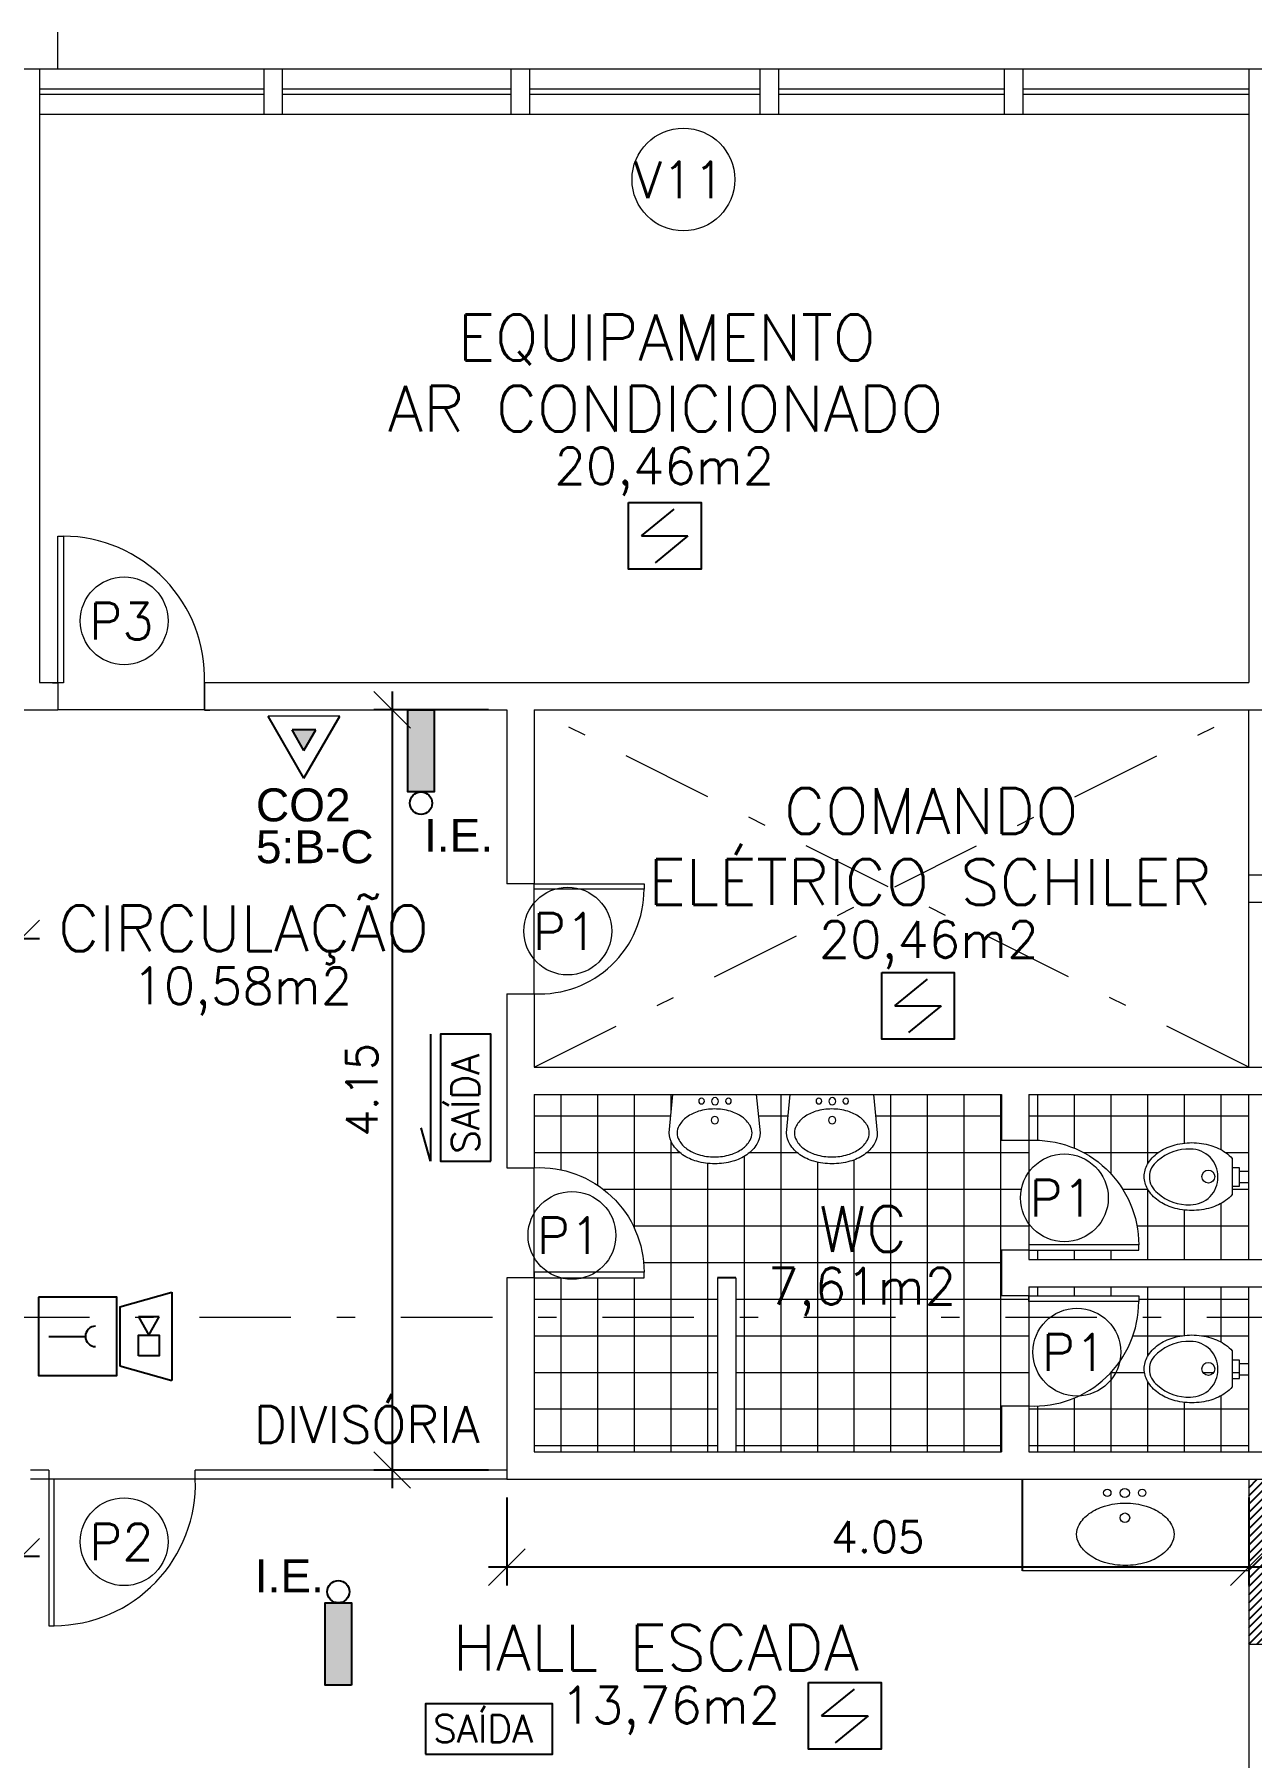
# Model space of a CAD drawing. Header units: millimetres. Extents: x 521 to 1055, y 261 to 520.
# Drawn here: x 736.92 to 743.57, y 495.5 to 504.9 of the extents above; entities that cross this region are included whole.
import ezdxf
from ezdxf.enums import TextEntityAlignment as Align

# ---------------------------------------------------------------- set-up
doc = ezdxf.new("R2010")
doc.units = ezdxf.units.MM
for name, pattern in [('CONTINU', [0]), ('DASHDOT', [1, 0.5, -0.25, 0, -0.25]), ('DASHDOTX2', [2, 1, -0.5, 0, -0.5])]:
    doc.linetypes.add(name, pattern=pattern)
doc.layers.add('0.1', color=8, linetype='Continuous', lineweight=13)
doc.layers.add('ppci', color=8, linetype='Continuous')
doc.styles.add('ROMANS', font='romans')
doc.styles.get("Standard").update_dxf_attribs({"font": 'romans.shx'})
doc.styles.add('STYLE1', font='sanss___.ttf')
doc.dimstyles.new('Fares Eng - 50', dxfattribs={"dimscale": 2, "dimtxt": 0.085, "dimasz": 0.1, "dimexe": 0.05, "dimexo": 0.05, "dimgap": 0.04, "dimtad": 1, "dimzin": 4, "dimdsep": 46, "dimtxsty": 'ROMANS', "dimblk1": 'OBLIQUE', "dimblk2": 'OBLIQUE', "dimsah": 1, "dimcen": 0.05, "dimdle": 0.05, "dimclrd": 8, "dimclre": 8, "dimclrt": 8, "dimaunit": 1, "dimadec": 0, "dimazin": 0, "dimtfac": 1, "dimtix": 1, "dimtmove": 2, "dimatfit": 0, "dimldrblk": 'OPEN90', "dimfxl": 1, "dimtolj": 1, "dimtzin": 0, "dimarcsym": 0})
pattern_1 = [(0, (-0.3974303883628636, 0), (0, 0.2), []), (90, (-0.3974303883628636, 0), (-0.2, 1.224606353822377e-17), [])]

# ---------------------------------------------------------------- blocks, each defined once
blk = doc.blocks.new('P60')
at = {"color": 252}
blk.add_lwpolyline([(-0.6000000000000227, 0.05960000000008298), (0, 0.05960000000008298), (0, 0.03000000000000114), (-0.6000000000000227, 0.03000000000000114)], close=True, dxfattribs=at)
at = {"color": 8}
blk.add_arc((-0.02886986666674457, 0.05960000000008306), 0.5711301333332781, 87.10253993610587, 180, dxfattribs=at)
blk = doc.blocks.new('Vaso')
for points in [[(0.02999999999997272, -0.04999999999995453), (0.02999999999997272, 0), (-0.02999999999997272, 0), (-0.02999999999997272, -0.04999999999995453)], [(0.04999999999995453, -0.09000000000014552), (0.04999999999995453, -0.04999999999995453), (-0.04999999999995453, -0.04999999999995453), (-0.04999999999995453, -0.09000000000014552)]]:
    blk.add_lwpolyline(points)
for points in [[(0.1828955200001019, -0.3100000000001728, -0.071776), (0.1680402599999979, -0.4129498500001318, -0.083144), (0.128710270000056, -0.4938477600001079, -0.106699), (0.06516211000007388, -0.5518467399999736, -0.132564), (-0.002104480000070907, -0.5700000000001637, -0.132564), (-0.06937106999998832, -0.5518467399999736, -0.106699), (-0.1329192299999704, -0.4938477600001079, -0.083144), (-0.1722492199999124, -0.4129498500001318, -0.071776), (-0.1871044800000163, -0.3100000000001728, -0.071776), (-0.1722492199999124, -0.2070501499999864, -0.083144), (-0.1329192299999704, -0.1261522400000104, -0.060171), (-0.09999999999990905, -0.09000000000014552), (0.09579103999999461, -0.09000000000014552, -0.060171), (0.128710270000056, -0.1261522400000104, -0.083144), (0.1680402599999979, -0.2070501499999864, -0.071776)], [(-0.08763701527800549, -0.4972033683313839, 0.2473999053505774), (0, -0.5413053001348089, 0.2473999053505774), (0.08763701527800549, -0.4972033683313839, 0.1978584598758542), (0.1521044799999345, -0.3175259839795217, 0.4183289460701766), (0, -0.1675407474929216, 0.4183289460701766), (-0.1521044799999345, -0.3175259839795217, 0.1978584598758542)]]:
    blk.add_lwpolyline(points, format="xyb", close=True)
blk.add_circle((-0.002104480000070907, -0.2200259839794398), 0.03525)
blk = doc.blocks.new('ÁREA')
for p in [(4.97462945148186e-05, 0.003761569252461072), (0, 0)]:
    blk.add_attdef('COMPARTIMENTO', text='', height=0.0025).set_placement(p, align=Align.CENTER)
at = {"color": 1}
for p in [(-4.97462945148186e-05, -0.003761569252461072), (-9.94925890296372e-05, -0.007523138504922144)]:
    blk.add_attdef('ÁREA', text='', height=0.002, dxfattribs=at).set_placement(p, align=Align.CENTER)
blk = doc.blocks.new('Cuba-emp')
blk.add_lwpolyline([(0.2100034834991149, 0.2482008336621746), (-7.105427357601002e-15, 0.227407372452717), (7.105427357601002e-15, -0.227407372452717), (0.2100034834991291, -0.2482008336621604, 0.1378156270121392), (0.2705880087187396, -0.2311785380375015, 0.1070411790707005), (0.3288221515426883, -0.1757097620058969, 0.0807505460992588), (0.3644727820534435, -0.09904874869174485, 0.06864280771685904), (0.3780384553094791, -0.0007008336622078559, 0.06864280771690003), (0.3644727820534364, 0.09764708136732558, 0.08075054609930853), (0.3288221515426741, 0.1743080946814768, 0.10704117907071), (0.2705880087187253, 0.2297768707130761, 0.1157522192348251), (0.2100034834991149, 0.2482008336621746)], format="xyb")
blk.add_lwpolyline([(0.2100034834991149, 0.2045185337481215, -0.1318273881114975), (0.2501415417997279, 0.1937487812531433, -0.1066332451029667), (0.2967372728202164, 0.1514795764228545, -0.08348179435471227), (0.328253700616866, 0.08706086194230345, -0.0722322283218027), (0.3408968663839005, 1.243449787580175e-14, -0.07223222832186973), (0.3282537006168731, -0.08706086194227858, -0.08348179435460365), (0.2967372728202307, -0.1514795764226058, -0.106633245102999), (0.2501415417997421, -0.1937487812531256, -0.1318273881114998), (0.2100034834991291, -0.2045185337481072, -0.1318273881114848), (0.1698654251985161, -0.1937487812531282, -0.1066332451030064), (0.1232696941780276, -0.151479576422612, -0.08348179435461947), (0.09175326638137804, -0.08706086194228746, -0.07223222832185378), (0.07911010061422985, 3.552713678800501e-15, -0.07223222832187323), (0.09175326638137093, 0.08706086194229457, -0.08348179435457351), (0.1232696941780134, 0.15147957642262, -0.1066332451030294), (0.1698654251985019, 0.1937487812531398, -0.1318273881114961)], format="xyb", close=True)
for centre, radius in [((0.03651954001270497, -0.002319139823612204), 0.0193358661591314), ((0.03651954001270497, -0.002319139823612204), 0.0193358661591314), ((0.03578416458526235, 0.0710594457912066), 0.01546869292730512), ((0.1402810526510621, -0.001433449959218791), 0.01977531766275002), ((0.03578416458526945, -0.07569772543820363), 0.01546869292730512)]:
    blk.add_circle(centre, radius)
blk = doc.blocks.new('P80')
for points in [[(0, 0.8600000000001068), (0, 0.8300000000001057), (0.1499999999999986, 0.8300000000001057), (0.1499999999999986, 0.8600000000001068)], [(0, 0), (0, 0.03000000000000114), (0.1499999999999986, 0.03000000000000114), (0.1499999999999986, 0)]]:
    blk.add_lwpolyline(points)
blk.add_lwpolyline([(-0.8000000000000227, 0.06000000000008299), (0, 0.06000000000008299), (0, 0.03000000000000114), (-0.8000000000000227, 0.03000000000000114)], close=True)
at = {"color": 8}
blk.add_arc((-0.02513934576528032, 0.05553438521076377), 0.7748735220644332, 88.14081760279143, 179.6698012135025, dxfattribs=at)
blk = doc.blocks.new('_OBLIQUE')
at = {"color": 0, "linetype": 'ByBlock'}
blk.add_line((-0.5, -0.5), (0.5, 0.5), dxfattribs=at)
blk = doc.blocks.new('*D217')
at = {"layer": '0.1', "color": 8, "linetype": 'CONTINU', "lineweight": -2, "transparency": 16777216}
for p, q in [((739.5027193961173, 496.9169216843538), (739.5027193961173, 496.4367659770317)), ((743.5527193961168, 496.9169216843538), (743.5527193961168, 496.4367659770317)), ((743.6527193961168, 496.5367659770317), (739.4027193961173, 496.5367659770317))]:
    blk.add_line(p, q, dxfattribs=at)
at = {"layer": 'DEFPOINTS', "color": 0, "linetype": 'CONTINU', "lineweight": -2, "transparency": 16777216}
for p in [(739.5027193961173, 497.0169216843538), (743.5527193961168, 497.0169216843538), (739.5027193961173, 496.5367659770317)]:
    blk.add_point(p, dxfattribs=at)
at = {"layer": '0.1', "color": 8, "linetype": 'CONTINU', "lineweight": -2, "transparency": 16777216, "xscale": 0.2, "yscale": 0.2, "zscale": 0.2, "rotation": 180}
blk.add_blockref('_OBLIQUE', (739.5027193961173, 496.5367659770317), dxfattribs=at)
at = {"layer": '0.1', "color": 8, "linetype": 'CONTINU', "lineweight": -2, "transparency": 16777216, "xscale": 0.2, "yscale": 0.2, "zscale": 0.2}
blk.add_blockref('_OBLIQUE', (743.5527193961168, 496.5367659770317), dxfattribs=at)
at = {"layer": '0.1', "color": 8, "linetype": 'CONTINU', "transparency": 16777216, "insert": (741.527719396117, 496.7017659770318), "char_height": 0.17, "attachment_point": 5, "style": 'ROMANS'}
blk.add_mtext('\\A1;4.05', dxfattribs=at)
blk = doc.blocks.new('_Open90')
at = {"color": 0, "linetype": 'ByBlock', "lineweight": -2}
for p, q in [((-0.5, 0.5), (0, 0)), ((0, 0), (-1, 0)), ((0, 0), (-0.5, -0.5))]:
    blk.add_line(p, q, dxfattribs=at)
blk = doc.blocks.new('*D219')
at = {"layer": '0.1', "color": 8, "linetype": 'CONTINU', "lineweight": -2, "transparency": 16777216}
for p, q in [((721.3027193961171, 499.366921684353), (721.3027193961171, 500.0693847244714)), ((736.8527193961174, 499.3669216843538), (736.8527193961174, 500.0693847244714)), ((721.2027193961171, 499.9693847244714), (736.9527193961175, 499.9693847244714))]:
    blk.add_line(p, q, dxfattribs=at)
at = {"layer": 'DEFPOINTS', "color": 0, "linetype": 'CONTINU', "lineweight": -2, "transparency": 16777216}
for p in [(736.8527193961174, 499.9693847244714), (721.3027193961171, 499.266921684353), (736.8527193961174, 499.2669216843538)]:
    blk.add_point(p, dxfattribs=at)
at = {"layer": '0.1', "color": 8, "linetype": 'CONTINU', "lineweight": -2, "transparency": 16777216, "xscale": 0.2, "yscale": 0.2, "zscale": 0.2, "rotation": 180}
blk.add_blockref('_OBLIQUE', (721.3027193961171, 499.9693847244714), dxfattribs=at)
at = {"layer": '0.1', "color": 8, "linetype": 'CONTINU', "lineweight": -2, "transparency": 16777216, "xscale": 0.2, "yscale": 0.2, "zscale": 0.2}
blk.add_blockref('_OBLIQUE', (736.8527193961174, 499.9693847244714), dxfattribs=at)
at = {"layer": '0.1', "color": 8, "linetype": 'CONTINU', "transparency": 16777216, "insert": (729.0777193961173, 500.1343847244714), "char_height": 0.17, "attachment_point": 5, "style": 'ROMANS'}
blk.add_mtext('\\A1;15.55', dxfattribs=at)
blk = doc.blocks.new('*D284')
at = {"layer": '0.1', "color": 8, "linetype": 'CONTINU', "lineweight": -2, "transparency": 16777216}
for p, q in [((738.8769444663686, 501.3169216843539), (738.8769444663686, 496.9669216843538)), ((739.4027193961173, 501.2169216843538), (738.7769444663686, 501.2169216843538)), ((739.4027193961173, 497.0669216843538), (738.7769444663686, 497.0669216843538))]:
    blk.add_line(p, q, dxfattribs=at)
at = {"layer": 'DEFPOINTS', "color": 0, "linetype": 'CONTINU', "lineweight": -2, "transparency": 16777216}
for p in [(739.5027193961173, 501.2169216843538), (738.8769444663686, 497.0669216843538), (739.5027193961173, 497.0669216843538)]:
    blk.add_point(p, dxfattribs=at)
at = {"layer": '0.1', "color": 8, "linetype": 'CONTINU', "lineweight": -2, "transparency": 16777216, "xscale": 0.2, "yscale": 0.2, "zscale": 0.2}
for p, rotation in [((738.8769444663686, 501.2169216843538), 90), ((738.8769444663686, 497.0669216843538), 270)]:
    blk.add_blockref('_OBLIQUE', p, dxfattribs=dict(at, rotation=rotation))
at = {"layer": '0.1', "color": 8, "linetype": 'CONTINU', "transparency": 16777216, "insert": (738.7119444663685, 499.1419216843539), "char_height": 0.17, "attachment_point": 5, "rotation": 90, "style": 'ROMANS'}
blk.add_mtext('\\A1;4.15', dxfattribs=at)
blk = doc.blocks.new('*D287')
at = {"layer": '0.1', "color": 8, "linetype": 'CONTINU', "lineweight": -2, "transparency": 16777216}
for p, q in [((736.9527193961173, 496.5939072066877), (730.2027193961168, 496.5939072066877)), ((730.3027193961168, 496.5507381200102), (730.3027193961168, 496.4939072066877)), ((736.8527193961173, 496.55073812001), (736.8527193961173, 496.4939072066877))]:
    blk.add_line(p, q, dxfattribs=at)
at = {"layer": 'DEFPOINTS', "color": 0, "linetype": 'CONTINU', "lineweight": -2, "transparency": 16777216}
for p in [(730.3027193961168, 496.6507381200103), (730.3027193961168, 496.5939072066877), (736.8527193961173, 496.65073812001)]:
    blk.add_point(p, dxfattribs=at)
at = {"layer": '0.1', "color": 8, "linetype": 'CONTINU', "lineweight": -2, "transparency": 16777216, "xscale": 0.2, "yscale": 0.2, "zscale": 0.2, "rotation": 180}
blk.add_blockref('_OBLIQUE', (730.3027193961168, 496.5939072066877), dxfattribs=at)
at = {"layer": '0.1', "color": 8, "linetype": 'CONTINU', "lineweight": -2, "transparency": 16777216, "xscale": 0.2, "yscale": 0.2, "zscale": 0.2}
blk.add_blockref('_OBLIQUE', (736.8527193961173, 496.5939072066877), dxfattribs=at)
at = {"layer": '0.1', "color": 8, "linetype": 'CONTINU', "transparency": 16777216, "insert": (733.5777193961171, 496.7589072066877), "char_height": 0.17, "attachment_point": 5, "style": 'ROMANS'}
blk.add_mtext('\\A1;6.55', dxfattribs=at)

msp = doc.modelspace()

# ---------------------------------------------------------------- hatches: boundary and pattern name
at = {"layer": '0.1', "linetype": 'CONTINU'}
h = msp.add_hatch(dxfattribs=at)
h.set_pattern_fill('_USER', color=8, scale=0.2, style=0, double=1, pattern_type=0)
h.set_pattern_definition([(0, (0, 0), (0, 0.2), []), (90, (0, 0), (-0.2, 1.224606353822377e-17), [])])
h.paths.add_polyline_path([(742.30703801265, 498.5525370133922, -0.158226974503284), (742.352719396117, 498.6932769685979), (742.3527193961171, 498.8669216843539), (742.202719396118, 498.8669216843539), (742.202719396118, 498.8969216843539), (742.2027193961172, 499.1169216843539), (741.5048317439131, 499.1169216843539), (741.5256252051225, 498.9069182008549, -0.1378156270120394), (741.5086029094979, 498.8463336756353, -0.1070411790690474), (741.4531341334673, 498.7880995328121, -0.08075054610394122), (741.3764731201486, 498.7524489022996, -0.06864280771435964), (741.2781252051226, 498.7388832290445, -0.06864280771452072), (741.1797772900964, 498.7524489022996, -0.08075054610390112), (741.1031162767778, 498.7880995328121, -0.1070411790688903), (741.0476475007473, 498.8463336756353, -0.1157522192348252), (741.0292235377982, 498.9069182008549), (741.0500169990077, 499.1169216843539), (740.864712866179, 499.1169216843539), (740.8855063273885, 498.9069182008549, -0.1378156270120402), (740.8684840317638, 498.8463336756353, -0.107041179069048), (740.8130152557333, 498.7880995328121, -0.08075054610393995), (740.7363542424146, 498.7524489022996, -0.06864280771436024), (740.6380063273886, 498.7388832290445, -0.06864280771452076), (740.5396584123623, 498.7524489022996, -0.08075054610390121), (740.4629973990437, 498.7880995328121, -0.107041179068886), (740.4075286230133, 498.8463336756353, -0.1157522192348321), (740.3891046600642, 498.9069182008549), (740.4098981212736, 499.1169216843539), (739.6527193961173, 499.116921684354), (739.6527193961173, 498.7169216843539, -0.4291040067107776), (740.2527193961182, 498.146521684354), (740.2527193961182, 498.1169216843539), (739.9231914274792, 498.1169216843539, -0.1372402133530843), (739.7940683606221, 498.1169216843539), (739.6527193961173, 498.1169216843539), (739.6527193961173, 497.9020536681555), (740.6527193961173, 497.9020536681555), (740.6527193961173, 498.1169216843539), (740.7527193961173, 498.1169216843539), (740.7527193961173, 497.9020536681555), (742.3527193961172, 497.9020536681555), (742.3527193961172, 498.0169216843536), (742.202719396118, 498.0169216843537), (742.202719396118, 498.0469216843537), (742.2027193961171, 498.2669216843539), (742.352719396118, 498.2669216843539), (742.352719396118, 498.2965216843539), (742.3527193961178, 498.4117970581855, -0.1582269745047251)])
h.paths.add_polyline_path([(742.3527193961172, 497.9020536681555), (740.7527193961173, 497.9020536681555), (740.7527193961171, 497.1669216843538), (742.2027193961171, 497.1669216843538), (742.2027193961171, 497.4169216843536), (742.3527193961172, 497.4169216843536)])
h.paths.add_polyline_path([(740.6527193961173, 497.9020536681555), (739.6527193961173, 497.9020536681555), (739.652719396117, 497.1669216843537), (740.652719396117, 497.1669216843538)])
h.paths.add_polyline_path([(740.8387102815591, 497.872299547451), (742.0434721863211, 497.872299547451), (742.0434721863211, 498.2294424045938), (740.8387102815591, 498.2294424045938)], flags=9)
h.paths.add_polyline_path([(741.0280812160662, 498.1953734551932), (741.8673669303519, 498.1953734551932), (741.8673669303519, 498.5703734551932), (741.0280812160662, 498.5703734551932)], flags=24)
h = msp.add_hatch(dxfattribs=at)
h.set_pattern_fill('_USER', color=8, scale=0.2, style=0, double=1, pattern_type=0)
h.set_pattern_definition(pattern_1)
h.paths.add_polyline_path([(743.0588715787302, 498.7998408735207, -0.08314706010639676), (743.139772654175, 498.8391718203706, -0.07177376014120897), (743.2427193903985, 498.8540261643537, -0.07177382102133698), (743.3456662117161, 498.8391717986624, -0.08314544140885613), (743.426565849178, 498.7998418442842, -0.06017297395133226), (743.4627193961168, 498.7669216843536), (743.4627193961169, 498.7169216843537), (743.502719396117, 498.7169216843537), (743.502719396117, 498.6969216843536), (743.5527193961169, 498.6969216843537), (743.5527193961168, 499.1169216843538), (742.352719396117, 499.116921684354), (742.3527193961171, 498.8669216843538, -0.4291040067107758), (742.952719396118, 498.2965216843539), (742.952719396118, 498.2669216843539), (742.3527193961179, 498.2669216843538), (742.352719396118, 498.2369216843538), (742.3527193961172, 498.2169216843538), (743.552719396117, 498.2169216843538), (743.5527193961168, 498.6369216843538), (743.502719396117, 498.6369216843537), (743.502719396117, 498.6169216843538), (743.4627193961169, 498.6169216843538), (743.4627193961168, 498.5711306443538, -0.06017303230328586), (743.4265658105435, 498.5382104569337), (743.4265657948714, 498.5382104457826, 2.070365679079637e-06), (743.4265671706088, 498.5382114246652, -1.606667604469769e-06), (743.4265657445284, 498.5382104099622), (743.4265658163387, 498.5382104610571, 1.510478432846661e-06), (743.4265671570413, 498.5382114150114, 0.06017099860388573), (743.4627193961168, 498.5711306443538), (743.4627193961168, 498.7669216843536, 0.06017102499170809), (743.4265671395701, 498.7998409261273, 0.08314398703651447), (743.3456692400902, 498.8391709061299, 0.07177599961029911), (743.2427193903984, 498.8540261643537, 0.0717759730057572), (743.1397695781553, 498.8391709137964), (743.1397695361921, 498.8391709014285, -2.220125369395948e-06), (743.1397726382031, 498.8391718156633), (743.1397726176225, 498.8391718095979, 2.200025237214319e-06), (743.1397695436959, 498.8391709036401, 0.0831440627679998)])
h.paths.add_polyline_path([(743.0588715787302, 498.7998408735207, -0.08314706010639676), (743.139772654175, 498.8391718203706, -0.07177376014120897), (743.2427193903985, 498.8540261643537, -0.07177382102133698), (743.3456662117161, 498.8391717986624, -0.08314544140885613), (743.426565849178, 498.7998418442842, -0.06017297395133226), (743.4627193961168, 498.7669216843536), (743.4627193961169, 498.7169216843537), (743.502719396117, 498.7169216843537), (743.502719396117, 498.6969216843536), (743.5527193961169, 498.6969216843538), (743.5527193961168, 498.6369216843537), (743.502719396117, 498.6369216843538), (743.502719396117, 498.6169216843538), (743.4627193961169, 498.6169216843538), (743.4627193961168, 498.5711306443538, -0.06017303230328586), (743.4265658105435, 498.5382104569337), (743.4265657948714, 498.5382104457826, 2.070365679079637e-06), (743.4265671706088, 498.5382114246652, -1.606667604469769e-06), (743.4265657445284, 498.5382104099622), (743.4265658163387, 498.5382104610571, 1.510478432846661e-06), (743.4265671570413, 498.5382114150114, 0.06017099860388573), (743.4627193961168, 498.5711306443538), (743.4627193961168, 498.7669216843536, 0.06017102499170809), (743.4265671395701, 498.7998409261273, 0.08314398703651447), (743.3456692400902, 498.8391709061299, 0.07177599961029911), (743.2427193903984, 498.8540261643537, 0.0717759730057572), (743.1397695781553, 498.8391709137964), (743.1397695361921, 498.8391709014285, -2.220125369395948e-06), (743.1397726382031, 498.8391718156633), (743.1397726176225, 498.8391718095979, 2.200025237214319e-06), (743.1397695436959, 498.8391709036401, 0.0831440627679998)], flags=16)
h.paths.add_polyline_path([(743.0555160277851, 498.7545586996313, -0.1978584598763646), (743.2351934121373, 498.8190261643537, -0.4183289460784145), (743.385178648624, 498.6669216843497, -0.4183289460623839), (743.2351934121373, 498.5148172043538, -0.1978584598752668), (743.0555160277859, 498.5792846690754, -0.2473999053439222), (743.0114140959821, 498.6669216843507, -0.2473999053567974)], flags=0)
edge = h.paths.add_edge_path(flags=16)
edge.add_arc((743.2427196465171, 498.8481868024703), 0.3641606381167727, 253.57827486537582, 269.999960602868, ccw=False)
edge.add_arc((743.2167617316056, 498.7601112611849), 0.272339538585894, 234.5667168692542, 253.57819020894982, ccw=False)
edge.add_arc((743.1770728807766, 498.7043323025931), 0.2038815434230844, 210.2052823623673, 234.566721844577, ccw=False)
edge.add_arc((743.11642356416, 498.669026150025), 0.1337041680431917, 179.9999938597518, 210.2053114872857, ccw=False)
edge.add_arc((743.1164235641595, 498.6690261786824), 0.1337041680427554, 149.7946885126584, 180.0000061401995, ccw=False)
edge.add_arc((743.1770728807766, 498.6337200261142), 0.2038815434231093, 125.43327815542301, 149.7947176376327, ccw=False)
edge.add_arc((743.2167617316056, 498.5779410675225), 0.2723395385859037, 106.42180979105021, 125.43328313074579, ccw=False)
edge.add_arc((743.2427196465171, 498.4898655262371), 0.3641606381167628, 90.00003939713201, 106.4217251346241, ccw=False)
edge.add_arc((743.2427191457165, 498.4898655262363), 0.3641606381175685, 73.57827486539412, 89.99996060288589, ccw=False)
edge.add_arc((743.2686770606281, 498.5779410675225), 0.272339538585894, 54.56671686925421, 73.57819020894982, ccw=False)
edge.add_arc((743.3083648184426, 498.6337188829289), 0.2038831085607021, 40.793087039928594, 54.56665782428661, ccw=False)
edge.add_line((743.4627193961168, 498.7669216843536), (743.4627193961168, 498.5711306443537))
edge.add_arc((743.3083648184426, 498.7043334457784), 0.203883108560706, 305.43334217571345, 319.2069129600714, ccw=False)
edge.add_arc((743.2686770606281, 498.7601112611849), 0.2723395385859037, 286.4218097910501, 305.4332831307458, ccw=False)
edge.add_arc((743.2427191457165, 498.8481868024711), 0.3641606381175583, 270.0000393971141, 286.42172513460594, ccw=False)
edge = h.paths.add_edge_path(flags=0)
edge.add_line((743.4627193961168, 498.6169216843538), (743.502719396117, 498.6169216843538))
edge.add_line((743.502719396117, 498.6169216843538), (743.502719396117, 498.7169216843537))
edge.add_line((743.502719396117, 498.7169216843537), (743.4627193961168, 498.7169216843537))
edge = h.paths.add_edge_path(flags=16)
edge.add_arc((743.3326934121375, 498.6690261643538), 0.03525, 0, 360)
edge = h.paths.add_edge_path(flags=0)
edge.add_arc((743.116602767115, 498.6689024662924), 0.1052073192881026, 125.4950085225466, 181.0787952008848)
edge.add_arc((743.116602767115, 498.6649409024151), 0.1052073192880774, 178.9212047991152, 234.5049914774534)
edge.add_arc((743.2236224048213, 498.7651909388935), 0.2506409686337373, 227.8784299141074, 272.6460383080375)
edge.add_arc((743.2351934121374, 498.6648172043538), 0.1499999999999773, 270, 360.8038785207797)
edge.add_arc((743.2351934121374, 498.6690261643537), 0.1500000000000386, 359.1961214792203, 450)
edge.add_arc((743.2236224048213, 498.5686524298139), 0.2506409686337728, 87.35396169196248, 132.1215700858926)
edge = h.paths.add_edge_path()
edge.add_line((743.502719396117, 498.6369216843538), (743.5527193961169, 498.6369216843538))
edge.add_line((743.5527193961169, 498.6369216843538), (743.5527193961169, 498.6969216843537))
edge.add_line((743.5527193961169, 498.6969216843537), (743.502719396117, 498.6969216843537))
h = msp.add_hatch(dxfattribs=at)
h.set_pattern_fill('_USER', color=8, scale=0.2, style=0, double=1, pattern_type=0)
h.set_pattern_definition(pattern_1)
h.paths.add_polyline_path([(743.5527193961168, 497.5869216843538), (743.5027193961168, 497.5869216843539), (743.502719396117, 497.6469216843538), (743.5527193961168, 497.6469216843537), (743.5527193961168, 497.9020536681555), (742.9463183966312, 497.9020536681555, -0.3854231547315629), (742.3527193961172, 497.4169216843536), (742.3527193961172, 497.1669216843539), (743.5527193961167, 497.1669216843538)])
h.paths.add_polyline_path([(743.4265657445598, 497.4882104099846), (743.4265658105065, 497.4882104569076, 1.465918610332635e-06), (743.426567111658, 497.4882113827195), (743.4265671910225, 497.4882114391905, -1.572948638355431e-06), (743.4265657948713, 497.4882104457826, 2.070365679079637e-06), (743.4265671706087, 497.4882114246653, -1.606632161395664e-06)], flags=0)
h.paths.add_polyline_path([(743.2974434121373, 497.6190261643538, -1), (743.3679434121374, 497.6190261643538, -1)], flags=0)
h.paths.add_polyline_path([(743.5527193961168, 498.0669216843538), (742.3527193961172, 498.0669216843538), (742.3527193961172, 498.0169216843536), (742.9527193961179, 498.0169216843536), (742.952719396118, 497.9873216843558, -0.03748185471813249), (742.9463183966312, 497.9020536681555), (743.5527193961168, 497.9020536681556)])
edge = h.paths.add_edge_path(flags=16)
edge.add_arc((743.242719646517, 497.7981868024704), 0.3641606381167727, 253.57827486537582, 269.999960602868, ccw=False)
edge.add_arc((743.2167617316055, 497.7101112611849), 0.272339538585894, 234.5667168692542, 253.57819020894982, ccw=False)
edge.add_arc((743.1770728807764, 497.6543323025932), 0.2038815434230844, 210.2052823623673, 234.566721844577, ccw=False)
edge.add_arc((743.1164235641598, 497.6190261500251), 0.1337041680431917, 179.9999938597518, 210.2053114872857, ccw=False)
edge.add_arc((743.1164235641594, 497.6190261786825), 0.1337041680427554, 149.7946885126584, 180.0000061401995, ccw=False)
edge.add_arc((743.1770728807764, 497.5837200261143), 0.2038815434231093, 125.43327815542301, 149.7947176376327, ccw=False)
edge.add_arc((743.2167617316055, 497.5279410675225), 0.2723395385859037, 106.42180979105021, 125.43328313074579, ccw=False)
edge.add_arc((743.242719646517, 497.4398655262371), 0.3641606381167628, 90.00003939713201, 106.4217251346241, ccw=False)
edge.add_arc((743.2427191457164, 497.4398655262363), 0.3641606381175685, 73.57827486539412, 89.99996060288589, ccw=False)
edge.add_arc((743.268677060628, 497.5279410675225), 0.272339538585894, 54.56671686925421, 73.57819020894982, ccw=False)
edge.add_arc((743.3083648184424, 497.583718882929), 0.2038831085607021, 40.793087039928594, 54.56665782428661, ccw=False)
edge.add_line((743.4627193961167, 497.7169216843537), (743.4627193961167, 497.5211306443538))
edge.add_arc((743.3083648184424, 497.6543334457785), 0.203883108560706, 305.43334217571345, 319.2069129600714, ccw=False)
edge.add_arc((743.268677060628, 497.7101112611849), 0.2723395385859037, 286.4218097910501, 305.4332831307458, ccw=False)
edge.add_arc((743.2427191457164, 497.7981868024712), 0.3641606381175583, 270.0000393971141, 286.42172513460594, ccw=False)
at = {"layer": '0.1', "linetype": 'CONTINU', "lineweight": -2}
h = msp.add_hatch(dxfattribs=at)
h.set_pattern_fill('ANSI31', color=8, scale=0.01, style=0)
h.set_pattern_definition([(45, (743.5527193961171, 496.1169216843539), (-0.02245064030267288, 0.02245064030267288), [])])
h.paths.add_polyline_path([(743.8027193961171, 497.0169216843538), (743.5527193961171, 497.0169216843538), (743.5527193961171, 496.1169216843539), (743.8027193961171, 496.1169216843539)])
at = {"layer": 'ppci'}
for points in [[(738.9635184007889, 500.7683923008215), (739.1060166279126, 500.7683923008215), (739.1060166279126, 501.2169216843538), (738.9635184007889, 501.2169216843538)], [(738.3959339593523, 500.9941164374644), (738.4610301487847, 501.1068663449403), (738.33083776992, 501.1068663449403)], [(738.6546403871325, 496.341507433676), (738.5121421600088, 496.341507433676), (738.5121421600088, 495.8929780501437), (738.6546403871325, 495.8929780501437)]]:
    msp.add_hatch(color=10, dxfattribs=at).paths.add_polyline_path(points)

# ---------------------------------------------------------------- linework, layer by layer
at = {"layer": '0.1', "color": 8, "linetype": 'DASHDOT', "ltscale": 0.4}
msp.add_line((737.052719396117, 504.716921684354), (737.052719396117, 510.3169216843539), dxfattribs=at)
at = {"layer": '0.1', "color": 7}
for p, q in [((736.802719396117, 504.716921684354), (736.952719396117, 504.716921684354)), ((736.952719396117, 504.716921684354), (736.952719396117, 501.3669216843538)), ((743.5527193961171, 504.716921684354), (743.5527193961171, 501.3669216843539)), ((743.5527193961171, 504.716921684354), (755.4527193961171, 504.7169216843541)), ((736.952719396117, 501.3669216843538), (737.052719396117, 501.3669216843539)), ((737.0527193961169, 501.3669216843539), (737.0527193961169, 501.216921684354)), ((737.852719396117, 501.2169216843539), (737.8527193961171, 501.3669216843538)), ((737.8527193961171, 501.3669216843538), (743.5527193961171, 501.3669216843538)), ((736.802719396117, 501.2169216843541), (737.0527193961169, 501.216921684354)), ((737.852719396117, 501.2169216843539), (739.5027193961173, 501.2169216843538)), ((739.5027193961173, 501.2169216843538), (739.5027193961174, 500.2669216843539)), ((739.6527193961173, 501.2169216843536), (743.802719396117, 501.2169216843538)), ((739.6527193961173, 501.2169216843538), (739.6527193961173, 500.2669216843539)), ((738.5909339593524, 501.1818663449406), (738.2009339593524, 501.1818663449406)), ((739.6527193961173, 500.2669216843539), (739.5027193961174, 500.2669216843539)), ((743.5527193961171, 500.1669216843538), (743.5527193961173, 500.3169216843538)), ((743.5527193961173, 500.3169216843538), (743.8027193961171, 500.3169216843538)), ((743.5527193961173, 500.1669216843538), (743.8027193961171, 500.1669216843538)), ((739.5027193961174, 499.666921684354), (739.6527193961173, 499.6669216843539)), ((739.5027193961174, 499.6669216843539), (739.5027193961174, 498.7169216843538)), ((739.6527193961173, 499.6669216843539), (739.6527193961174, 499.2669216843539)), ((739.6527193961173, 499.2669216843546), (743.8027193961171, 499.2669216843538)), ((739.6527193961173, 499.116921684354), (742.2027193961172, 499.1169216843539)), ((739.6527193961173, 499.116921684354), (739.6527193961173, 498.7169216843539)), ((742.2027193961172, 499.1169216843539), (742.2027193961171, 498.8669216843538)), ((742.3527193961172, 499.1169216843539), (743.8027193961171, 499.1169216843539)), ((742.3527193961171, 499.1169216843539), (742.3527193961171, 498.8669216843538)), ((742.2027193961171, 498.8669216843538), (742.3527193961171, 498.8669216843538)), ((739.5027193961174, 498.7169216843539), (739.6527193961173, 498.716921684354)), ((742.3527193961172, 498.2669216843538), (742.2027193961171, 498.2669216843539)), ((742.2027193961171, 498.2669216843539), (742.2027193961171, 498.0169216843537)), ((742.3527193961172, 498.2669216843538), (742.3527193961172, 498.2169216843538)), ((742.3527193961172, 498.2169216843538), (743.802719396117, 498.2169216843538)), ((739.6527193961173, 498.1169216843539), (739.5027193961174, 498.1169216843539)), ((739.5027193961173, 498.1169216843539), (739.5027193961173, 497.0169216843538)), ((739.6527193961173, 498.1169216843539), (739.652719396117, 497.1669216843537)), ((742.3527193961172, 498.0169216843537), (742.2027193961171, 498.0169216843537)), ((742.3527193961172, 498.0669216843538), (743.802719396117, 498.0669216843538)), ((742.3527193961172, 498.0669216843538), (742.3527193961172, 498.0169216843537)), ((742.2027193961172, 497.4169216843536), (742.3527193961172, 497.4169216843536)), ((742.2027193961171, 497.4169216843537), (742.2027193961171, 497.166921684354)), ((742.3527193961172, 497.4169216843536), (742.3527193961172, 497.1669216843538)), ((739.652719396117, 497.1669216843537), (742.202719396117, 497.1669216843538)), ((742.3527193961172, 497.1669216843539), (743.8027193961171, 497.1669216843538)), ((739.5027193961173, 497.0169216843538), (743.802719396117, 497.0169216843538)), ((743.5527193961171, 497.0169216843537), (743.552719396117, 494.866921684354))]:
    msp.add_line(p, q, dxfattribs=at)
at = {"layer": '0.1', "color": 8}
for p, q in [((736.952719396117, 504.7169216843538), (738.1777193961173, 504.7169216843541)), ((738.2777193961173, 504.7169216843539), (739.5277193961172, 504.7169216843541)), ((739.6277193961172, 504.7169216843538), (740.8860493961172, 504.7169216843541)), ((740.9860193961172, 504.716921684354), (742.2193893961171, 504.7169216843542)), ((742.319389396117, 504.716921684354), (743.5527193961173, 504.7169216843542)), ((736.952719396117, 504.6069216843539), (738.1777193961173, 504.6069216843539)), ((738.1777193961173, 504.5769216843537), (736.952719396117, 504.5769216843539)), ((738.2777193961173, 504.6069216843538), (739.5277193961172, 504.6069216843541)), ((739.5277193961172, 504.5769216843537), (738.2777193961173, 504.5769216843539)), ((739.6277193961172, 504.6069216843538), (740.8860493961172, 504.6069216843541)), ((740.8860493961172, 504.5769216843537), (739.6277193961172, 504.5769216843539)), ((740.9860193961172, 504.6069216843539), (742.2193893961171, 504.6069216843542)), ((742.2193893961171, 504.5769216843538), (740.9860193961172, 504.576921684354)), ((742.319389396117, 504.6069216843539), (743.5527193961173, 504.6069216843542)), ((743.5527193961173, 504.5769216843538), (742.319389396117, 504.576921684354)), ((738.1777193961173, 504.4669216843538), (736.9527193961171, 504.4669216843538)), ((739.5277193961172, 504.4669216843537), (738.2777193961173, 504.4669216843537)), ((740.8860493961172, 504.4669216843537), (739.6277193961172, 504.4669216843537)), ((742.2193893961171, 504.4669216843538), (740.9860193961172, 504.4669216843538)), ((743.5527193961173, 504.4669216843538), (742.319389396117, 504.4669216843538)), ((737.852719396117, 501.2169216843539), (737.0527193961169, 501.216921684354)), ((743.5527193961173, 500.3169216843538), (743.5527193961173, 501.2169216843537)), ((739.6527193961173, 499.6669216843539), (739.6527193961173, 500.2669216843539)), ((743.5527193961173, 499.2669216843538), (743.5527193961171, 500.1669216843537)), ((743.5527193961169, 498.2169216843537), (743.5527193961168, 499.1169216843537)), ((742.3527193961171, 498.8669216843538), (742.3527193961169, 498.2669216843538)), ((739.652719396118, 498.1169216843539), (739.652719396118, 498.7169216843538)), ((740.6527193961173, 498.1169216843539), (740.652719396117, 497.1669216843537)), ((740.7527193961173, 498.1169216843539), (740.7527193961171, 497.1669216843537)), ((742.3527193961172, 498.0169216843537), (742.3527193961172, 497.4169216843536)), ((743.5527193961168, 497.1669216843538), (743.5527193961168, 498.0669216843537)), ((737.8027193961167, 497.0169216843536), (737.0027193961165, 497.0169216843553)), ((743.5527193961171, 496.5169216843539), (742.3178058823814, 496.5169216843538)), ((743.552719396117, 496.1169216843539), (743.802719396117, 496.1169216843539))]:
    msp.add_line(p, q, dxfattribs=at)
at = {"layer": '0.1', "color": 8, "linetype": 'DASHDOTX2', "ltscale": 0.5}
for p, q in [((739.6527193961174, 499.2669216843546), (743.5527193961173, 501.2169216843537)), ((743.5527193961173, 499.2669216843539), (739.6527193961173, 501.2169216843538)), ((667.4247557693639, 497.9020536681555), (756.1264144373308, 497.9020536681555))]:
    msp.add_line(p, q, dxfattribs=at)
at = {"layer": '0.1', "color": 8, "linetype": 'CONTINU', "lineweight": -2}
for p, q in [((740.7527193961173, 498.1169216843539), (740.6527193961173, 498.1169216843539)), ((742.3178058823814, 496.5169216843538), (742.3178058823814, 497.0169216843539))]:
    msp.add_line(p, q, dxfattribs=at)
at = {"layer": '0.1', "color": 8, "linetype": 'CONTINU'}
for p, q in [((737.0027193961167, 497.0669216843535), (736.9027193961168, 497.0669216843535)), ((737.0027193961166, 497.0669216843535), (737.0027193961165, 497.0169216843535)), ((739.5027193961173, 497.0669216843538), (737.8027193961167, 497.0669216843535)), ((737.8027193961167, 497.0169216843536), (737.8027193961167, 497.0669216843535)), ((737.0027193961167, 497.0169216843535), (736.9027193961168, 497.0169216843535)), ((739.5027193961173, 497.0169216843538), (737.8027193961167, 497.0169216843536))]:
    msp.add_line(p, q, dxfattribs=at)
at = {"layer": '0.1', "color": 8}
for points in [[(738.1777193961173, 504.716921684354), (738.2777193961173, 504.716921684354), (738.2777193961173, 504.466921684354), (738.1777193961173, 504.466921684354)], [(739.5277193961172, 504.716921684354), (739.6277193961172, 504.716921684354), (739.6277193961172, 504.466921684354), (739.5277193961172, 504.466921684354)], [(740.8860193961171, 504.7169216843542), (740.9860193961172, 504.7169216843542), (740.9860193961172, 504.4669216843542), (740.8860193961171, 504.4669216843542)], [(742.2193893961171, 504.7169216843541), (742.319389396117, 504.7169216843541), (742.319389396117, 504.4669216843541), (742.2193893961171, 504.4669216843541)], [(737.0327193961169, 496.2169216843535), (737.0327193961169, 497.0169216843536), (737.0027193961167, 497.0169216843536), (737.0027193961167, 496.2169216843535)]]:
    msp.add_lwpolyline(points, close=True, dxfattribs=at)
msp.add_lwpolyline([(743.1452814977894, 496.715958932778, -0.1318273881114975), (743.1312808195459, 496.6637794569872, -0.1066332451029667), (743.0763308532665, 496.6032050066606, -0.08348179435471227), (742.9925865244418, 496.5622336505249, -0.0722322283218027), (742.8794074039168, 496.5457975350279, -0.07223222832186973), (742.7662282833918, 496.5622336505249, -0.08348179435460365), (742.6824839545674, 496.6032050066606, -0.106633245102999), (742.6275339882877, 496.6637794569872, -0.1318273881114998), (742.6135333100443, 496.715958932778, -0.1318273881114848), (742.6275339882877, 496.7681384085688, -0.1066332451030064), (742.6824839545674, 496.8287128588954, -0.08348179435461947), (742.7662282833918, 496.8696842150312, -0.07223222832185378), (742.8794074039168, 496.8861203305283, -0.07223222832187323), (742.9925865244418, 496.8696842150312, -0.08348179435457351), (743.0763308532662, 496.8287128588954, -0.1066332451030294), (743.1312808195459, 496.7681384085688, -0.1318273881114961)], format="xyb", close=True, dxfattribs=at)
for centre, radius in [((740.4669504273228, 504.1118484998087), 0.2803832862131297), ((737.4142725988468, 501.7027161594084), 0.2396438343701963), ((739.8358488199178, 500.0091191192679), 0.2396438343701963), ((742.5466818470202, 498.5525370133922), 0.2396438343701963), ((739.8586298940506, 498.3477050801019), 0.2396438343701963), ((742.6150212849777, 497.7104501101752), 0.2396438343701963), ((742.7810003608472, 496.9424440473661), 0.02010930080549666), ((742.8763925221461, 496.9414880593104), 0.02513662600687082), ((742.8763925221461, 496.9414880593104), 0.02513662600687082), ((742.9717846834454, 496.9424440473661), 0.02010930080549666), ((737.4142725988468, 496.675423383729), 0.2396438343701963), ((742.8775439189699, 496.8065980928806), 0.02570791296157502)]:
    msp.add_circle(centre, radius, dxfattribs=at)
msp.add_arc((737.0282537813275, 496.9917823385883), 0.7748735220644332, 270.3301987864963, 1.859182397210082, dxfattribs=at)
at = {"layer": 'ppci', "color": 10, "linetype": 'Continuous'}
for p, q in [((740.2388133674978, 502.1665663005068), (740.4174429865338, 502.3128796102695)), ((740.2388133674978, 502.1665663005068), (740.4921226055701, 502.1665663005068)), ((740.4921226055701, 502.1665663005068), (740.313492986534, 502.0202529907442)), ((738.3959339593523, 500.8441164374638), (738.2009339593524, 501.1818663449406)), ((738.4610301487847, 501.1068663449403), (738.33083776992, 501.1068663449403)), ((738.3959339593523, 500.9941164374644), (738.33083776992, 501.1068663449403)), ((738.3959339593523, 500.8441164374638), (738.5909339593524, 501.1818663449406)), ((738.3959339593523, 500.9941164374644), (738.4610301487847, 501.1068663449403)), ((741.6206345156694, 499.6008995815229), (741.7992641347055, 499.7472128912856)), ((741.6206345156694, 499.6008995815229), (741.8739437537417, 499.6008995815229)), ((741.8739437537417, 499.6008995815229), (741.6953141347057, 499.4545862717602)), ((737.3904388118701, 497.9570137678513), (737.6743183228625, 498.0372932433131)), ((737.6743183228625, 498.0372932433131), (737.6743183228625, 497.5556163905383)), ((737.3904388118701, 497.9570137678513), (737.3904388118701, 497.6358958660014)), ((737.0025806774336, 497.7964548169266), (737.2029548490148, 497.7964548169266)), ((737.3904388118701, 497.6358958660014), (737.6743183228625, 497.5556163905383)), ((741.2216841714818, 495.7243255515164), (741.4003137905179, 495.8706388612791)), ((741.2216841714818, 495.7243255515164), (741.4749934095541, 495.7243255515164)), ((741.4749934095541, 495.7243255515164), (741.2963637905181, 495.5780122417537))]:
    msp.add_line(p, q, dxfattribs=at)
at = {"layer": 'ppci', "color": 10, "linetype": 'CONTINU'}
for p, q in [((739.0867825111208, 499.4469951631614), (739.0867825111206, 498.752975590225)), ((739.0867825111206, 498.752975590225), (739.0357126769104, 498.9348867414006))]:
    msp.add_line(p, q, dxfattribs=at)
at = {"layer": 'ppci', "color": 10}
for p, q in [((737.4932007221444, 497.903494117543), (737.5495560882082, 497.8022105358534)), ((737.6059114542722, 497.903494117543), (737.4932007221444, 497.903494117543)), ((737.5495560882082, 497.8022105358534), (737.6059114542722, 497.903494117543))]:
    msp.add_line(p, q, dxfattribs=at)
at = {"layer": 'ppci', "color": 10, "linetype": 'Continuous'}
for points in [[(740.1675701442907, 502.348774597011), (740.5633658287777, 502.348774597011), (740.5633658287777, 501.9843580040027), (740.1675701442907, 501.9843580040027)], [(741.5493912924624, 499.783107878027), (741.9451869769493, 499.783107878027), (741.9451869769493, 499.4186912850188), (741.5493912924624, 499.4186912850188)], [(736.9466552140339, 498.0099235669263), (736.9466552140339, 497.5829860669264), (737.3735927140337, 497.5829860669264), (737.3735927140337, 498.0099235669263)], [(741.1504409482748, 495.9065338480205), (741.5462366327617, 495.9065338480205), (741.5462366327617, 495.5421172550123), (741.1504409482748, 495.5421172550123)]]:
    msp.add_lwpolyline(points, close=True, dxfattribs=at)
at = {"layer": 'ppci', "color": 10}
for points in [[(738.9635184007889, 501.2169216843538), (739.1060166279126, 501.2169216843538), (739.1060166279126, 500.7683923008215), (738.9635184007889, 500.7683923008215)], [(737.4932007221444, 497.6894155163093), (737.4932007221444, 497.8022105358534), (737.6059114542722, 497.8022105358534), (737.6059114542722, 497.6894155163093)], [(738.6546403871325, 495.8929780501437), (738.5121421600088, 495.8929780501437), (738.5121421600088, 496.341507433676), (738.6546403871325, 496.341507433676)]]:
    msp.add_lwpolyline(points, close=True, dxfattribs=at)
at = {"layer": 'ppci', "color": 10, "linetype": 'CONTINU'}
for points in [[(739.4165287333708, 498.752975590225), (739.4165287333708, 499.4469951631614), (739.1417135179295, 499.4469951631615), (739.1417135179295, 498.752975590225)], [(739.0592294919023, 495.5150884775577), (739.7532490648388, 495.5150884775577), (739.7532490648388, 495.789903692999), (739.0592294919023, 495.789903692999)]]:
    msp.add_lwpolyline(points, close=True, dxfattribs=at)
at = {"layer": 'ppci', "color": 10}
for centre in [(739.0347675143512, 500.707217745475), (738.5833912735702, 496.4026819890225)]:
    msp.add_circle(centre, 0.06117455534641968, dxfattribs=at)
at = {"layer": 'ppci', "color": 10, "linetype": 'Continuous'}
msp.add_arc((737.2586423490147, 497.7964548169266), 0.05568750000000001, 90, 270, dxfattribs=at)

# ---------------------------------------------------------------- block references
at = {"layer": '0.1', "color": 8}
ref = msp.add_blockref('ÁREA', (740.3697459602926, 502.7364622885477), dxfattribs=dict(at, xscale=133.3333333333333, yscale=133.3333333333333, zscale=133.3333333333333))
ref.add_attrib('COMPARTIMENTO', 'AR CONDICIONADO', dxfattribs={"layer": '0', "color": 3, "height": 0.25}).set_placement((740.3697459602926, 502.7364622885477), align=Align.CENTER)
ref.add_attrib('ÁREA', '20,46m2', dxfattribs={"layer": '0', "color": 1, "height": 0.2}).set_placement((740.3631131210235, 502.4485074284245), align=Align.CENTER)
ref.add_attrib('COMPARTIMENTO', 'EQUIPAMENTO', dxfattribs={"layer": '0', "color": 3, "height": 0.25}).set_placement((740.3763787995616, 503.1246865585071), align=Align.CENTER)
for name, p, rotation in [('P80', (737.0227193961168, 501.3651019589446), 270), ('P60', (739.6527193961182, 500.2969216843539), 180), ('Vaso', (743.5527193961169, 498.6669216843537), 270), ('P60', (742.352719396118, 498.0469216843537), 180), ('Vaso', (743.5527193961168, 497.6169216843538), 270)]:
    msp.add_blockref(name, p, dxfattribs=dict(at, rotation=rotation))
ref = msp.add_blockref('ÁREA', (741.8130234793629, 500.1516521530327), dxfattribs=dict(at, xscale=133.3333333333333, yscale=133.3333333333333, zscale=133.3333333333333))
ref.add_attrib('COMPARTIMENTO', 'ELÉTRICO SCHILER', dxfattribs={"layer": '0', "color": 3, "height": 0.25}).set_placement((741.8130234793629, 500.1516521530327), align=Align.CENTER)
ref.add_attrib('ÁREA', '20,46m2', dxfattribs={"layer": '0', "color": 1, "height": 0.2}).set_placement((741.8063906400938, 499.8636972929095), align=Align.CENTER)
ref.add_attrib('COMPARTIMENTO', 'COMANDO', dxfattribs={"layer": '0', "color": 3, "height": 0.25}).set_placement((741.8196563186319, 500.5398764229921), align=Align.CENTER)
ref = msp.add_blockref('ÁREA', (738.0659188547457, 499.8985796168602), dxfattribs=dict(at, xscale=133.3333333333333, yscale=133.3333333333333, zscale=133.3333333333333))
ref.add_attrib('COMPARTIMENTO', 'CIRCULAÇÃO', dxfattribs={"layer": '0', "color": 3, "height": 0.25}).set_placement((738.0659188547457, 499.8985796168602), align=Align.CENTER)
ref.add_attrib('ÁREA', '10,58m2', dxfattribs={"layer": '0', "color": 1, "height": 0.2}).set_placement((738.0592860154767, 499.6106247567371), align=Align.CENTER)
at = {"layer": '0.1', "color": 8, "xscale": -1, "rotation": 89.99999999999999}
for p in [(740.6373054937263, 499.116921684354), (741.2774243714604, 499.116921684354)]:
    msp.add_blockref('Cuba-emp', p, dxfattribs=at)
at = {"layer": '0.1', "color": 8, "xscale": -1}
for p in [(742.352719396118, 498.2369216843538), (739.6527193961182, 498.0869216843539)]:
    msp.add_blockref('P60', p, dxfattribs=at)
at = {"layer": '0.1', "color": 8}
ref = msp.add_blockref('ÁREA', (741.4477240732091, 498.2578734551932), dxfattribs=dict(at, xscale=133.3333333333333, yscale=133.3333333333333, zscale=133.3333333333333))
ref.add_attrib('COMPARTIMENTO', 'WC', dxfattribs={"layer": '0', "color": 3, "height": 0.25}).set_placement((741.4477240732091, 498.2578734551932), align=Align.CENTER)
ref.add_attrib('ÁREA', '7,61m2', dxfattribs={"layer": '0', "color": 1, "height": 0.2}).set_placement((741.44109123394, 497.9699185950701), align=Align.CENTER)
ref = msp.add_blockref('ÁREA', (740.4026782066916, 495.9716743029922), dxfattribs=dict(at, xscale=133.3333333333333, yscale=133.3333333333333, zscale=133.3333333333333))
ref.add_attrib('COMPARTIMENTO', 'HALL ESCADA ', dxfattribs={"layer": '0', "color": 3, "height": 0.25}).set_placement((740.4026782066916, 495.9716743029922), align=Align.CENTER)
ref.add_attrib('ÁREA', '13,76m2', dxfattribs={"layer": '0', "color": 1, "height": 0.2}).set_placement((740.3960453674225, 495.6837194428691), align=Align.CENTER)

# ---------------------------------------------------------------- texts
for s, p in [('V11', (740.19615887883, 504.0103361599403)), ('P3', (737.223664391375, 501.60120381954)), ('P1', (739.6452406124461, 499.9076067793995)), ('P1', (742.3560736395484, 498.4510246735239)), ('P1', (739.6680216865789, 498.2461927402336)), ('P1', (742.424413077506, 497.6089377703069)), ('DIVISÓRIA', (738.1218003259825, 497.2148989253673)), ('P2', (737.223664391375, 496.5739110438607))]:
    msp.add_text(s, height=0.2, dxfattribs=at).set_placement(p)
at = {"layer": 'ppci', "color": 10, "style": 'STYLE1'}
for s, p in [('CO2', (738.1336527059583, 500.6079699845728)), ('5:B-C', (738.1336527059583, 500.3796116264652)), ('I.E.', (739.0513906697112, 500.4417780521584)), ('I.E.', (738.1274234781296, 496.3989236556346))]:
    msp.add_text(s, height=0.18, dxfattribs=at).set_placement(p)
at = {"layer": 'ppci', "color": 10, "text_generation_flag": 6}
for rotation, p in [(269.9999999999966, (739.3516723229053, 498.7940829820074)), (179.9999999999966, (739.1003368836849, 495.5799448880231))]:
    msp.add_text('SAÍDA', height=0.1499999999999773, rotation=rotation, dxfattribs=at).set_placement(p)

# ---------------------------------------------------------------- dimensions: what is measured, and where the dimension line sits
at = {"layer": '0.1', "color": 8, "linetype": 'CONTINU'}
dim = msp.add_linear_dim(base=(738.8769444663686, 497.0669216843538), p1=(739.5027193961173, 501.2169216843538), p2=(739.5027193961173, 497.0669216843538), angle=90, dimstyle='Fares Eng - 50', dxfattribs=at)
dim.commit()
dim.dimension.update_dxf_attribs({"geometry": '*D284', "text_midpoint": (738.7119444663685, 499.1419216843539)})
for base, p1, p2, picture, middle in [((736.8527193961174, 499.9693847244714), (721.3027193961171, 499.266921684353), (736.8527193961174, 499.2669216843538), '*D219', (729.0777193961173, 500.1343847244714)), ((739.5027193961173, 496.5367659770317), (743.5527193961168, 497.0169216843538), (739.5027193961173, 497.0169216843538), '*D217', (741.527719396117, 496.7017659770318)), ((730.3027193961168, 496.5939072066877), (736.8527193961173, 496.65073812001), (730.3027193961168, 496.6507381200103), '*D287', (733.5777193961171, 496.7589072066877))]:
    dim = msp.add_linear_dim(base=base, p1=p1, p2=p2, dimstyle='Fares Eng - 50', dxfattribs=at)
    dim.commit()
    dim.dimension.update_dxf_attribs({"geometry": picture, "text_midpoint": middle})

doc.saveas('drawing.dxf')
